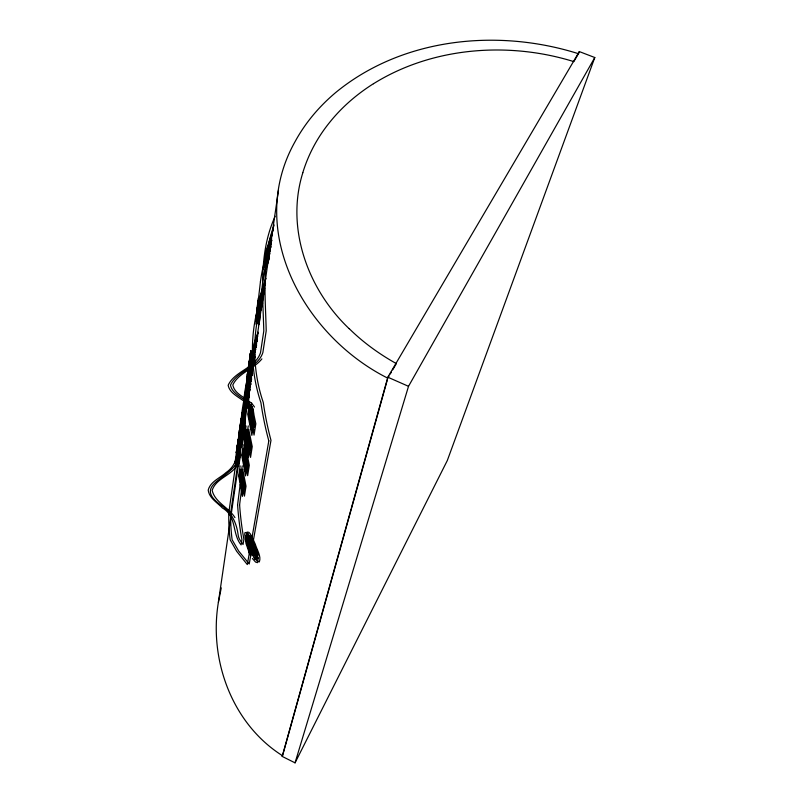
<?xml version="1.0" encoding="UTF-8"?>
<svg xmlns="http://www.w3.org/2000/svg" width="803" height="803" viewBox="0 0 803 803"><rect width="100%" height="100%" fill="white"/><g stroke="black" fill="none" stroke-linecap="round" stroke-linejoin="round"><path stroke-width="1.2" d="M246.722 534.045L247.997 543.099L251.078 551.972M247.756 403.678L248.338 386.725L248.047 400.848M246.19 386.524L245.869 400.747M248.147 389.375L247.997 397.957M245.989 389.194L245.828 397.846M253.276 364.943A303.203 223.987 24.2 0 0 245.889 400.326L245.096 432.606L247.645 451.808M245.788 389.304L245.588 403.588M260.574 300.984L259.831 316.312A308.021 211.841 21.9 0 1 260.313 301.195L259.891 303.835A307.087 211.741 21.9 0 0 259.359 320.176L258.877 322.144A306.244 211.681 21.9 0 1 259.339 308.222L258.225 321.923M248.398 392.486L251.118 374.529A10.569 0.743 -86.3 0 0 251.55 371.558L252.985 350.74L250.426 372.883M258.245 300.734L257.482 316.151A310.4 213.518 21.9 0 1 258.004 300.914L257.592 303.564A309.466 213.417 21.9 0 0 257.02 320.026L256.548 321.983A308.603 213.357 22 0 1 257.04 307.961L255.906 321.732M239.736 445.836L239.414 459.707L240.438 441.61L240.238 456.275L238.772 466.252L239.103 449.851L240.629 438.729M256.016 318.169L258.425 297.893L257.372 319.684A11.001 0.923 -86.9 0 1 256.89 323.027M258.325 318.389L260.744 298.164L259.72 319.825A11.081 0.954 -86.9 0 1 259.228 323.167L258.646 324.753L258.285 323.509M250.626 369.42L250.807 367.362M252.734 353.521L251.71 368.206A295.946 212.313 22.7 0 1 252.594 353.491L252.232 355.829A295.102 212.173 22.7 0 0 251.279 371.739L250.877 373.425A294.33 212.072 22.7 0 1 251.7 359.874L250.937 366.921M248.448 369.199L248.629 367.122M250.526 353.27L249.492 368.045A298.204 213.969 22.7 0 1 250.406 353.21L250.054 355.548A297.351 213.829 22.7 0 0 249.071 371.578L248.679 373.254A296.568 213.728 22.7 0 1 249.522 359.603L248.749 366.69M249.291 366.098L246.22 392.346M251.5 366.288L250.727 375.804L250.416 374.469M373.485 83.733C420.099 54.654 477.233 45.098 531.305 52.285A156.715 92.054 17.7 0 1 573.824 61.6L578.471 53.711C497.79 28.185 402.464 37.681 335.734 92.506A400.607 251.439 22.9 0 0 295.082 141.619C245.035 230.381 304.096 336.156 387.809 378.173L389.033 376.085M257.773 304.648L260.423 281.843M260.092 304.889L262.742 282.174A338.364 229.427 22.7 0 1 268.714 255.003M278.49 190.291L218.376 602.35C208.76 660.046 232.087 723.945 282.536 755.743L282.194 756.416L295.052 762.85L447.301 460.551L594.792 57.525L579.314 51.583L387.829 377.209L282.194 756.416M248.237 372.682L250.787 350.469L249.331 371.398A10.489 0.713 -86.3 0 1 248.9 374.409L248.438 375.684L248.227 374.278M248.81 378.976L248.95 377.962M250.446 367.613L252.784 354.233L250.215 369.139M237.708 443.617L234.888 463.492L238.16 449.439L242.456 436.009A307.73 239.033 27 0 1 243.67 432.767M238.591 438.528L237.086 449.66L236.734 466.202L238.17 456.214L238.391 441.429L237.718 457.168M241.392 418.764L239.836 430.318L239.505 446.97M247.153 378.665L245.477 391.111L245.286 408.044M251.279 351.192L246.692 378.685L250.677 353.842L248.087 368.828M240.759 426.674L236.192 452.842L240.308 428.551L239.796 442.754M243.51 407.412L241.241 421.445M236.865 456.204L228.835 512.404A239.364 191.415 24.1 0 0 230.19 539.867L236.674 551.29L247.324 564.579L268.814 440.877M256.87 315.479L259.339 298.214L264.438 282.425A354.565 246.651 24.1 0 1 266.024 278.39M263.434 269.547L266.104 250.787L271.334 234.968A370.303 248.237 23.5 0 1 273.391 229.919M245.447 403.096L246.651 394.705L250.596 383.302M247.786 386.815L251.5 361.039L255.535 349.556M252.664 352.908L253.999 343.654L258.074 332.151M236.785 463.813L239.645 443.939M244.042 416.727L241.964 429.424L241.593 447.04L243.108 436.651L243.289 421.876L242.255 440.275L242.556 426.313L242.185 428.882L241.884 442.834M253.377 351.604L249.091 376.948M242.687 427.055L238.15 453.123L242.245 428.932L239.615 442.985M259.008 315.93L261.507 298.676L264.709 288.106M265.663 270.019L268.373 251.279L271.655 240.679M238.892 456.335L230.752 512.515A237.437 189.849 24.1 0 0 232.127 539.757L238.611 550.958L249.231 563.997L270.982 440.305A331.278 324.914 -9 0 1 263.264 402.413C256.368 382.278 253.718 360.778 254.993 339.569A310.851 219.099 22.8 0 1 261.136 304.367M249.412 374.74L251.72 362.093M249.813 371.95L250.948 365.265M248.418 398.117L248.9 396.391M248.579 397.013L249.181 394.333M253.387 364.08L254.089 360.788M255.826 347.368L256.629 343.473M247.294 374.429L250.024 360.135L253.979 346.063M247.695 371.638L249.763 360.457M240.157 465.911L238.672 475.948L242.386 496.374L243.931 486.427L240.599 469.253L239.997 470.829L242.948 487.04L242.576 489.499L239.625 473.298L239.264 475.757L242.195 491.938M243.279 444.782L241.733 455.271L245.567 475.888L247.183 465.489L244.845 452.35L244.604 455.933L247.485 471.11M246.069 425.951L244.453 436.862L248.398 457.63L250.074 446.819L246.531 429.354L245.889 431.151L249.03 447.642L248.619 450.312L245.487 433.841L245.086 436.521L248.207 452.972M249.462 402.976L247.776 414.388L251.861 435.346L253.618 424.014L249.954 406.398L249.271 408.336L252.533 424.958L252.102 427.758L248.86 411.156L248.438 413.946L251.67 430.549M242.245 465.84L240.739 475.878L244.443 496.124L246.009 486.176L242.687 469.153L242.074 470.739L245.025 486.809L244.644 489.268L241.703 473.218L241.332 475.677L244.263 491.707M245.417 444.721L243.841 455.211L247.665 475.637L249.311 465.238L245.869 448.064L245.236 449.77L248.288 465.981L247.886 468.55L243.741 448.154L243.108 449.841L246.17 466.212L245.768 468.781L242.727 452.43L242.345 455L245.377 471.331M248.237 425.901L246.601 436.802L250.546 457.389L252.242 446.578L248.709 429.264L248.057 431.081L251.198 447.422L250.777 450.092L247.645 433.771L247.244 436.441L250.365 452.751M251.69 402.925L249.974 414.348L254.049 435.106L255.836 423.773L252.182 406.318L251.49 408.275L254.742 424.747L254.31 427.547L251.068 411.086L250.646 413.886L253.868 430.328M240.167 484.46L237.558 505.147M244.463 458.834L246.611 444.691M250.897 416.235C254.912 400.145 230.561 398.649 228.162 385.219C234.757 370.926 255.464 368.226 260.513 352.668L263.796 330.946C262.812 293.687 258.797 254.973 273.682 219.701A379.407 251.148 23.5 0 1 275.088 216.248M242.235 484.309L239.585 504.977M246.591 458.684L248.769 444.541M253.116 416.095C257.181 400.035 232.85 398.509 230.481 385.089C237.096 370.805 257.793 368.105 262.872 352.547L266.205 330.836C265.412 295.444 261.336 258.847 274.194 224.991M249.954 371.026L251.791 360.848M247.836 370.705L250.044 358.901L249.472 362.474M241.291 431.382L243.68 419.216M241.643 428.902L243.53 418.975M242.004 426.403L244.403 414.218M242.365 423.904L245.025 409.681L240.84 434.383L243.861 418.975L246.922 396.762L246.983 381.636L245.989 400.817L245.929 398.117M238.581 450.182L240.95 438.087M238.933 447.793L241.301 435.688M239.274 445.394L241.643 433.279M239.655 428.601L242.436 413.836L240.007 426.102M240.358 423.603L243.048 409.299L238.852 434.102L241.201 421.093M239.304 431.081L239.826 427.979M237.317 445.103L239.716 432.907L236.634 449.891M237.658 442.694L240.478 426.122L240.157 440.195L241.201 421.685C241.542 435.266 238.571 448.576 239.053 462.157M237.026 447.582L239.033 437.715M239.836 428.21L241.723 418.835M251.068 364.632L252.122 359.292L251.299 364.271L254.832 354.334M218.376 602.35L221.257 587.916M251.359 363.849L256.006 346.555M256.89 323.017L256.318 324.603L255.966 323.328M244.433 412.792L248.579 397.395M242.446 412.421L246.651 396.923M236.423 456.516C235.53 463.15 231.555 468.852 225.994 472.606C219.962 478.106 210.366 481.549 208.208 490.121C209.202 498.111 217.252 502.527 222.341 507.938C237.216 516.379 231.796 533.624 241.101 544.916L241.934 539.777A319.283 314.144 23 0 1 237.608 505.137M236.494 456.234L236.554 455.953A301.567 234.366 26.7 0 1 243.68 432.656M243.46 432.054L243.771 430.87M243.921 430.278L244.564 427.919M282.536 755.743L351.162 509.624M351.493 508.429L387.478 379.367M302.831 172.725C285.416 228.293 307.971 289.652 349.154 328.688M295.052 762.85L408.516 386.313L594.792 57.525M248.599 395.166L249.04 393.721M251.008 378.614L251.459 377.169M253.507 361.511L253.959 360.065M249.03 378.153L253.025 366.71M256.037 344.136L257.462 339.789M248.448 399.402L247.876 401.922L248.308 400.587M251.6 377.832L250.807 381.706L251.63 379.217M250.837 383.071L250.255 385.641L250.687 384.306M246.973 395.919L246.481 397.656L250.787 384.035M253.306 366.198L252.714 368.818L253.156 367.483C247.475 380.21 246.963 394.383 247.465 408.115L249.111 396.843L249.151 381.826L248.167 400.908L248.107 398.228M248.85 381.234L252.353 371.327M263.605 296.698L260.142 309.476L262.842 300.713M262.711 302.781L259.66 313.561L262.119 305.632M251.69 361.561L255.806 349.064M264.508 290.545L261.035 303.363L263.735 294.591M255.806 347.538L256.639 345.029M248.81 396.873L249.221 395.628M246.892 396.401L249.944 387.779M270.922 246.742L267.831 256.498L271.083 244.353M270.109 251.038L266.867 263.143L269.949 253.377M269.467 256.669L266.315 267.65L269.176 258.707M253.698 363.498L254.109 362.253M251.931 375.724L252.403 374.288M254.431 358.61L254.912 357.174M578.481 53.952L579.314 51.583M254.019 359.041L250.737 368.336L254.912 355.829M250.044 389.114L245.959 401.45L250.175 389.646M252.443 372.743L248.308 385.159L252.574 373.315M257.04 340.623L253.196 351.252L257.432 338.655M258.245 333.064L253.778 347.047L257.843 335.865M254.531 357.736L255.043 356.452M248.368 534.206L247.665 535.711A194.005 153.624 20.7 0 0 258.285 558.346L256.89 558.818A193.643 153.574 20.8 0 1 247.896 539.566L252.694 555.194M390.258 374.007L391.483 371.93M392.697 369.852L396.371 363.608A176.058 116.726 17.5 0 1 349.225 328.658M236.313 466.744C229.618 475.888 215.736 479.07 212.153 490.352C214.883 502.427 228.825 507.406 234.948 517.604M261.898 358.881C253.758 369.189 238.531 372.853 232.8 384.958C234.928 395.829 249.121 398.037 254.501 407.051M256.408 559.059L254.993 559.52A195.651 155.18 20.8 0 1 245.929 540.048L250.767 555.806M387.829 377.209L408.516 386.313M254.32 557.844L257.432 561.357L259.329 561.919C261.477 556.298 256.97 549.945 255.374 544.474M252.413 558.497L255.555 562.07L257.462 562.662C259.59 557.011 255.043 550.607 253.437 545.107M249.151 552.544L246.029 543.591L244.734 534.477A7.94 1.867 78.2 0 1 245.086 532.509C248.528 531.516 249.894 538.823 251.69 541.142A27.372 4.617 70.4 0 1 253.437 545.086M245.507 451.969L242.958 432.586L243.801 400.085A305.371 225.623 24.2 0 1 251.66 363.297M237.367 459.627L237.708 445.655L237.015 462.076M242.948 435.708L242.938 434.845A302.821 235.46 26.8 0 1 243.54 433.269M242.004 443.246A299.579 232.78 26.7 0 0 238.059 457.991C234.928 478.869 189.608 483.526 221.989 505.91C231.977 512.726 236.664 523.516 238.16 535.029C238.541 538.743 241.041 541.553 243.058 544.514L243.911 539.375A318.088 312.939 22.8 0 1 239.615 504.977M250.385 373.104A14.544 1.174 -82.4 0 1 250.576 369.631M258.185 322.133A15.638 1.476 -82.8 0 1 258.275 318.6M250.426 536.033A195.31 154.126 20.7 0 0 256.167 548.308L258.205 555.164A194.557 153.805 20.7 0 1 248.378 534.206M252.644 555.355A27.202 10.82 78.6 0 1 251.018 552.113M246.732 534.065A8.01 1.897 78.2 0 1 247.073 532.078C250.486 530.994 251.881 538.281 253.648 540.549A26.82 4.597 70.4 0 1 255.374 544.464M242.978 423.623A295.574 221.046 24.3 0 1 251.229 380.301M258.988 303.895A313.18 220.775 22.8 0 0 252.744 339.328C251.389 360.728 254.139 382.389 260.925 402.725A332.663 326.269 -9 0 0 268.814 440.877M248.197 372.913A14.755 1.164 -82.4 0 1 248.388 369.41M255.866 321.943A15.879 1.465 -82.8 0 1 255.966 318.379M244.112 429.876A10.309 0.923 -71.5 0 1 244.795 427.778M242.767 433.991A10.007 1.124 -74.1 0 1 243.59 430.428M242.897 433.72A9.867 0.974 -74.5 0 0 242.506 438.127A10.389 1.064 -73.1 0 0 242.857 437.956M248.448 536.545A197.327 155.732 20.7 0 0 254.24 548.961L256.308 555.867A196.574 155.411 20.7 0 1 246.391 534.678L245.688 536.173A196.012 155.23 20.7 0 0 256.388 559.059M250.727 555.977A27.784 11.041 78.7 0 1 249.081 552.695M272.488 234.325A368.938 248.017 23.5 0 0 270.972 238.069L266.064 252.664L265.582 256.006L270.491 241.422A367.824 247.916 23.6 0 1 271.615 238.611M271.906 240.087A366.71 247.826 23.6 0 0 269.999 244.754L264.629 262.651L269.527 248.067A365.616 247.725 23.7 0 1 271.023 244.323M270.932 246.692A364.522 247.625 23.7 0 0 269.045 251.359L264.097 267.158L269.156 252.323A364.502 247.986 23.8 0 1 270.31 249.472M265.211 282.445A353.3 246.38 24.2 0 0 264.117 285.256L258.877 302.902L263.665 288.337A352.286 246.24 24.2 0 1 265.522 283.68M264.589 287.906A351.272 246.109 24.2 0 0 263.213 291.409L258.004 309.004L262.772 294.46A350.269 245.969 24.3 0 1 264.619 289.803M263.705 293.998A349.265 245.828 24.3 0 0 262.33 297.491L257.522 313.1L262.461 298.314A349.275 246.16 24.4 0 1 263.585 295.464M260.413 281.843A340.793 231.123 22.7 0 1 266.496 254.491M240.9 423.432A297.702 222.682 24.3 0 1 249.271 379.819M302.791 172.715A371.98 233.171 22.6 0 1 329.882 122.106A371.608 232.699 22.6 0 1 373.455 83.713"/></g></svg>
